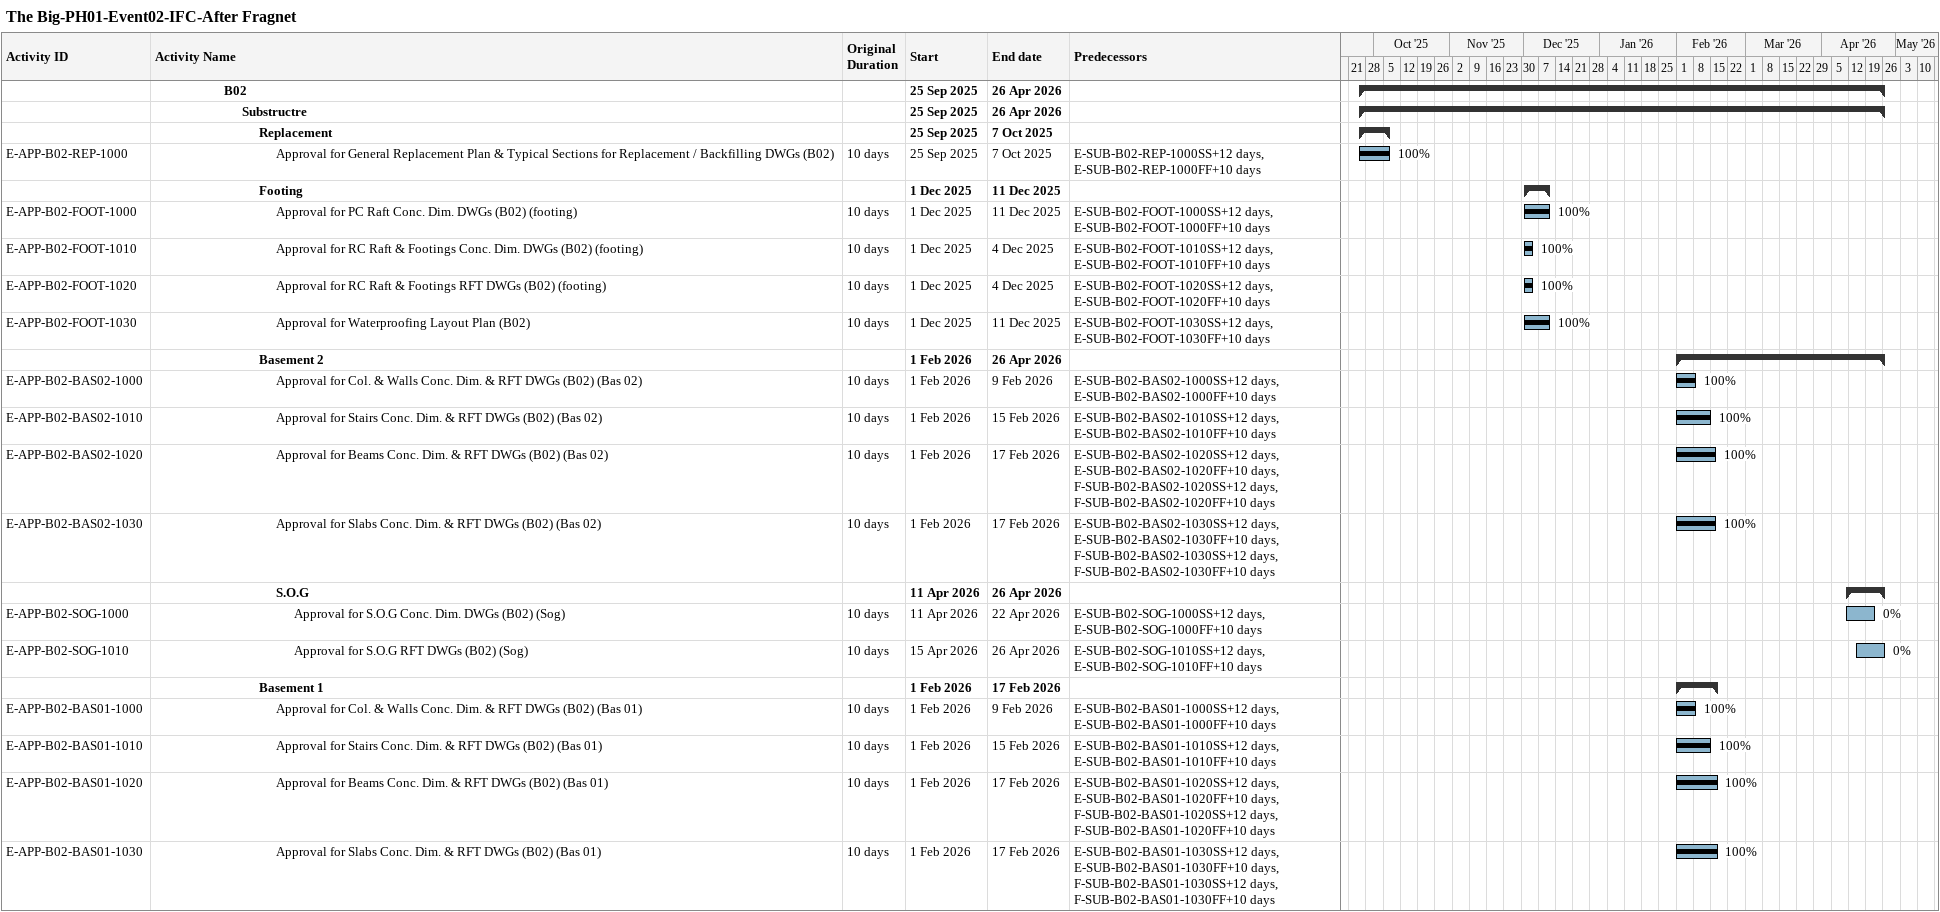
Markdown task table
The Big-PH01-Event02-IFC-After Fragnet

| ID | Level | Task | Original duration | Start | Finish | Predecessors | % complete |
|---|---|---|---|---|---|---|---|
|  | 5 | **B02** |  | 2025-09-25 | 2026-04-26 |  |  |
|  | 6 | **Substructre** |  | 2025-09-25 | 2026-04-26 |  |  |
|  | 7 | **Replacement** |  | 2025-09-25 | 2025-10-07 |  |  |
| E-APP-B02-REP-1000 | 8 | Approval for General Replacement Plan & Typical Sections for Replacement / Backfilling DWGs (B02) | 10d | 2025-09-25 | 2025-10-07 | E-SUB-B02-REP-1000SS+12d, E-SUB-B02-REP-1000FF+10d | 100 |
|  | 7 | **Footing** |  | 2025-12-01 | 2025-12-11 |  |  |
| E-APP-B02-FOOT-1000 | 8 | Approval for PC Raft Conc. Dim. DWGs (B02) (footing) | 10d | 2025-12-01 | 2025-12-11 | E-SUB-B02-FOOT-1000SS+12d, E-SUB-B02-FOOT-1000FF+10d | 100 |
| E-APP-B02-FOOT-1010 | 8 | Approval for RC Raft & Footings Conc. Dim. DWGs (B02) (footing) | 10d | 2025-12-01 | 2025-12-04 | E-SUB-B02-FOOT-1010SS+12d, E-SUB-B02-FOOT-1010FF+10d | 100 |
| E-APP-B02-FOOT-1020 | 8 | Approval for RC Raft & Footings RFT DWGs (B02) (footing) | 10d | 2025-12-01 | 2025-12-04 | E-SUB-B02-FOOT-1020SS+12d, E-SUB-B02-FOOT-1020FF+10d | 100 |
| E-APP-B02-FOOT-1030 | 8 | Approval for Waterproofing Layout Plan (B02) | 10d | 2025-12-01 | 2025-12-11 | E-SUB-B02-FOOT-1030SS+12d, E-SUB-B02-FOOT-1030FF+10d | 100 |
|  | 7 | **Basement 2** |  | 2026-02-01 | 2026-04-26 |  |  |
| E-APP-B02-BAS02-1000 | 8 | Approval for Col. & Walls Conc. Dim. & RFT DWGs (B02) (Bas 02) | 10d | 2026-02-01 | 2026-02-09 | E-SUB-B02-BAS02-1000SS+12d, E-SUB-B02-BAS02-1000FF+10d | 100 |
| E-APP-B02-BAS02-1010 | 8 | Approval for Stairs Conc. Dim. & RFT DWGs (B02) (Bas 02) | 10d | 2026-02-01 | 2026-02-15 | E-SUB-B02-BAS02-1010SS+12d, E-SUB-B02-BAS02-1010FF+10d | 100 |
| E-APP-B02-BAS02-1020 | 8 | Approval for Beams Conc. Dim. & RFT DWGs (B02) (Bas 02) | 10d | 2026-02-01 | 2026-02-17 | E-SUB-B02-BAS02-1020SS+12d, E-SUB-B02-BAS02-1020FF+10d, F-SUB-B02-BAS02-1020SS+12d, F-SUB-B02-BAS02-1020FF+10d | 100 |
| E-APP-B02-BAS02-1030 | 8 | Approval for Slabs Conc. Dim. & RFT DWGs (B02) (Bas 02) | 10d | 2026-02-01 | 2026-02-17 | E-SUB-B02-BAS02-1030SS+12d, E-SUB-B02-BAS02-1030FF+10d, F-SUB-B02-BAS02-1030SS+12d, F-SUB-B02-BAS02-1030FF+10d | 100 |
|  | 8 | **S.O.G** |  | 2026-04-11 | 2026-04-26 |  |  |
| E-APP-B02-SOG-1000 | 9 | Approval for S.O.G Conc. Dim. DWGs (B02) (Sog) | 10d | 2026-04-11 | 2026-04-22 | E-SUB-B02-SOG-1000SS+12d, E-SUB-B02-SOG-1000FF+10d | 0 |
| E-APP-B02-SOG-1010 | 9 | Approval for S.O.G RFT DWGs (B02) (Sog) | 10d | 2026-04-15 | 2026-04-26 | E-SUB-B02-SOG-1010SS+12d, E-SUB-B02-SOG-1010FF+10d | 0 |
|  | 7 | **Basement 1** |  | 2026-02-01 | 2026-02-17 |  |  |
| E-APP-B02-BAS01-1000 | 8 | Approval for Col. & Walls Conc. Dim. & RFT DWGs (B02) (Bas 01) | 10d | 2026-02-01 | 2026-02-09 | E-SUB-B02-BAS01-1000SS+12d, E-SUB-B02-BAS01-1000FF+10d | 100 |
| E-APP-B02-BAS01-1010 | 8 | Approval for Stairs Conc. Dim. & RFT DWGs (B02) (Bas 01) | 10d | 2026-02-01 | 2026-02-15 | E-SUB-B02-BAS01-1010SS+12d, E-SUB-B02-BAS01-1010FF+10d | 100 |
| E-APP-B02-BAS01-1020 | 8 | Approval for Beams Conc. Dim. & RFT DWGs (B02) (Bas 01) | 10d | 2026-02-01 | 2026-02-17 | E-SUB-B02-BAS01-1020SS+12d, E-SUB-B02-BAS01-1020FF+10d, F-SUB-B02-BAS01-1020SS+12d, F-SUB-B02-BAS01-1020FF+10d | 100 |
| E-APP-B02-BAS01-1030 | 8 | Approval for Slabs Conc. Dim. & RFT DWGs (B02) (Bas 01) | 10d | 2026-02-01 | 2026-02-17 | E-SUB-B02-BAS01-1030SS+12d, E-SUB-B02-BAS01-1030FF+10d, F-SUB-B02-BAS01-1030SS+12d, F-SUB-B02-BAS01-1030FF+10d | 100 |
